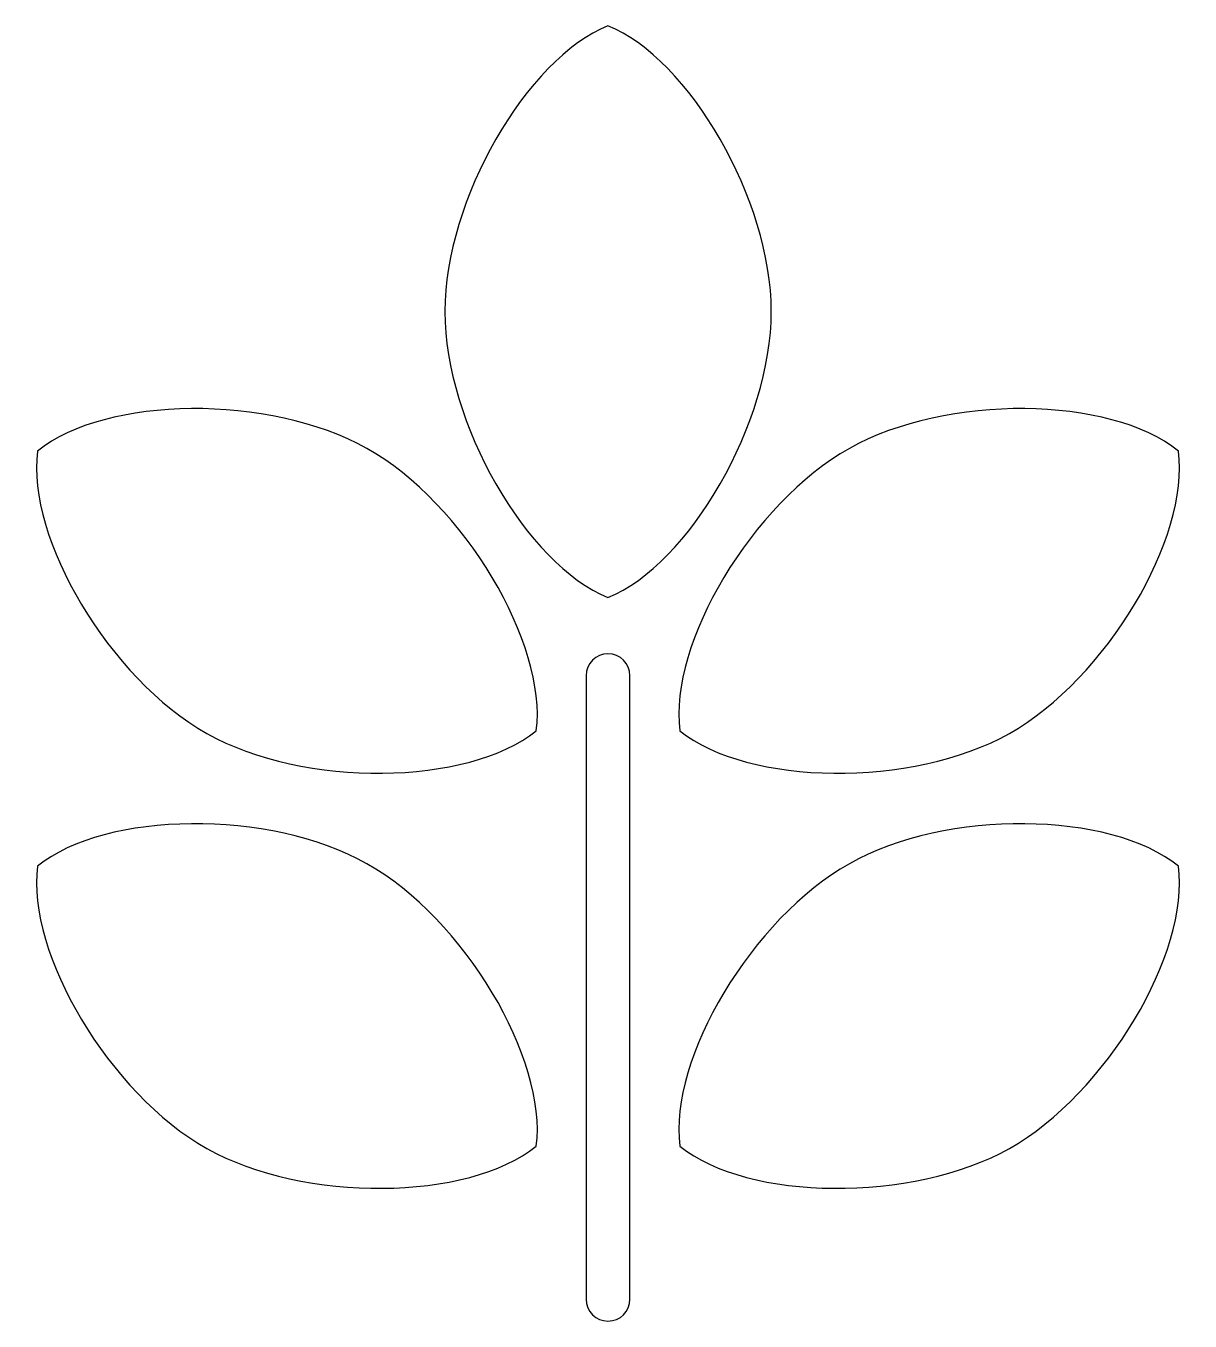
# Model space of a CAD drawing. Header units: centimetres. Extents: x -6.9 to 6.9, y -7.6 to 7.6.
import ezdxf

# ---------------------------------------------------------------- set-up
doc = ezdxf.new("R2010")
doc.units = ezdxf.units.CM
doc.header["$MEASUREMENT"] = 0
doc.layers.add('Camada 1', color=7, linetype='Continuous')

msp = doc.modelspace()

# ---------------------------------------------------------------- linework, layer by layer
at = {"layer": 'Camada 1'}
for points, knots in [([(-0.00032, 0.8962), (-0.95933, 1.28146), (-1.92252, 2.95381), (-1.92252, 4.26601), (-1.92252, 4.26601), (-1.92252, 5.57681), (-0.95933, 7.24773), (-0.00032, 7.63164), (-0.00032, 7.63164), (0.95872, 7.24773), (1.92325, 5.57681), (1.92325, 4.26601), (1.92325, 4.26601), (1.92326, 2.95381), (0.95872, 1.28146), (-0.00032, 0.8962)], [0, 0, 0, 0, 0.2, 0.2, 0.2, 0.2, 0.4, 0.4, 0.4, 0.4, 0.6, 0.6, 0.6, 0.6, 1, 1, 1, 1]), ([(-0.84484, -0.67559), (-1.64825, -1.32332), (-3.58299, -1.34985), (-4.72697, -0.70636), (-4.72697, -0.70636), (-5.86886, -0.06419), (-6.85721, 1.59837), (-6.71968, 2.62157), (-6.71968, 2.62157), (-5.91773, 3.27207), (-3.98434, 3.29443), (-2.84107, 2.65231), (-2.84107, 2.65231), (-1.69847, 2.01017), (-0.71017, 0.34761), (-0.84484, -0.67559)], [0, 0, 0, 0, 0.2, 0.2, 0.2, 0.2, 0.4, 0.4, 0.4, 0.4, 0.6, 0.6, 0.6, 0.6, 1, 1, 1, 1]), ([(4.72773, -0.70636), (3.58309, -1.34985), (1.64827, -1.32332), (0.84703, -0.67559), (0.84703, -0.67559), (0.71019, 0.34761), (1.69857, 2.01017), (2.84318, 2.65231), (2.84318, 2.65231), (3.98507, 3.29443), (5.91711, 3.27207), (6.71975, 2.62157), (6.71975, 2.62157), (6.8566, 1.59837), (5.86962, -0.06421), (4.72773, -0.70636)], [0, 0, 0, 0, 0.2, 0.2, 0.2, 0.2, 0.4, 0.4, 0.4, 0.4, 0.6, 0.6, 0.6, 0.6, 1, 1, 1, 1]), ([(-0.00032, 0.23312), (0.1442, 0.23312), (0.2586, 0.11729), (0.2586, -0.02649), (0.2586, -0.02649), (0.2586, -0.32801), (0.2586, -7.12211), (0.2586, -7.37341), (0.2586, -7.37341), (0.2586, -7.51718), (0.14419, -7.63167), (-0.00032, -7.63167), (-0.00032, -7.63167), (-0.14409, -7.63167), (-0.25855, -7.51718), (-0.25855, -7.37341), (-0.25855, -7.37341), (-0.25855, -7.05509), (-0.25855, -0.22892), (-0.25855, -0.02649), (-0.25855, -0.02649), (-0.25855, 0.11729), (-0.14409, 0.23312), (-0.00032, 0.23312)], [0, 0, 0, 0, 0.14285714, 0.14285714, 0.14285714, 0.14285714, 0.28571429, 0.28571429, 0.28571429, 0.28571429, 0.42857143, 0.42857143, 0.42857143, 0.42857143, 0.57142857, 0.57142857, 0.57142857, 0.57142857, 0.71428571, 0.71428571, 0.71428571, 0.71428571, 1, 1, 1, 1]), ([(-2.84107, -2.24187), (-1.69847, -2.88404), (-0.71017, -4.54237), (-0.84484, -5.5712), (-0.84484, -5.5712), (-1.64825, -6.21752), (-3.58299, -6.23845), (-4.72697, -5.59774), (-4.72697, -5.59774), (-5.86886, -4.95557), (-6.85721, -3.29161), (-6.71968, -2.26981), (-6.71968, -2.26981), (-5.91772, -1.62071), (-3.98433, -1.59835), (-2.84107, -2.24187)], [0, 0, 0, 0, 0.2, 0.2, 0.2, 0.2, 0.4, 0.4, 0.4, 0.4, 0.6, 0.6, 0.6, 0.6, 1, 1, 1, 1]), ([(2.84321, -2.24187), (3.9851, -1.59835), (5.91714, -1.62068), (6.71978, -2.26981), (6.71978, -2.26981), (6.85662, -3.2916), (5.86965, -4.9556), (4.72776, -5.59774), (4.72776, -5.59774), (3.58312, -6.23846), (1.6483, -6.21753), (0.84706, -5.5712), (0.84706, -5.5712), (0.71019, -4.54239), (1.69857, -2.88404), (2.84321, -2.24187)], [0, 0, 0, 0, 0.2, 0.2, 0.2, 0.2, 0.4, 0.4, 0.4, 0.4, 0.6, 0.6, 0.6, 0.6, 1, 1, 1, 1])]:
    msp.add_open_spline(points, degree=3, knots=knots, dxfattribs=at)

doc.saveas('drawing.dxf')
